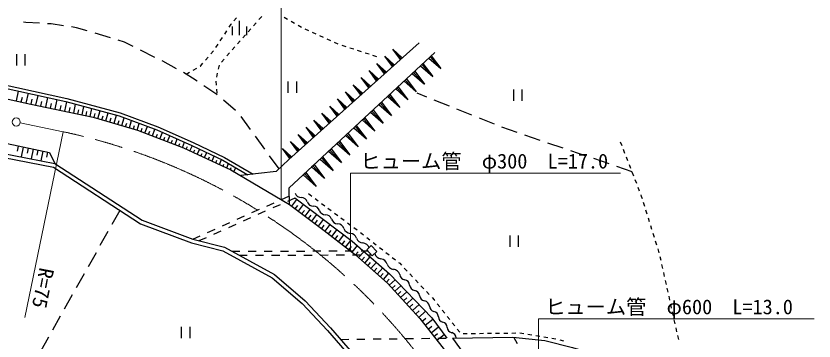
# Model space of a CAD drawing. Units: millimetres, scale not verified. Extents: x 40000 to 680000, y 20000 to 380000.
# Drawn here: x 464474 to 563107, y 273880 to 314064 of the extents above; entities that cross this region are included whole.
import ezdxf
from ezdxf.enums import TextEntityAlignment as Align

# ---------------------------------------------------------------- set-up
doc = ezdxf.new("R2010")
doc.units = ezdxf.units.MM
doc.header["$LTSCALE"] = 1000
doc.linetypes.add('CHAIN', pattern=[18.5, 12, -1.5, 3.5, -1.5])
for name, color, linetype, lineweight in [('M-BGD', 7, 'Continuous', 25), ('M-BMK', 2, 'CHAIN', 13), ('M-BMK-SRVR', 3, 'Continuous', 13), ('M-STR-HTXT', 7, 'Continuous', 13)]:
    doc.layers.add(name, color=color, linetype=linetype, lineweight=lineweight)
doc.styles.add('ＭＳ ゴシック', font='')
doc.styles.get('ＭＳ ゴシック').set_extended_font_data('MS Gothic')

msp = doc.modelspace()

# ---------------------------------------------------------------- linework, layer by layer
at = {"layer": 'M-BGD'}
for p, q in [((491418, 313457), (491743, 313837)), ((494842, 313984), (494510, 313610)), ((498035, 313644), (497602, 313894)), ((465679, 313241), (465398, 313310)), ((467387, 313156), (465679, 313241)), ((468837, 313083), (468386, 313106)), ((470368, 312851), (468837, 313083)), ((471956, 312610), (471357, 312701)), ((490816, 312661), (491066, 313046)), ((491066, 313046), (491093, 313077)), ((491238, 311710), (491238, 312760)), ((492113, 311710), (492113, 313460)), ((492988, 311710), (492988, 312760)), ((494179, 313235), (493847, 312861)), ((498900, 313143), (498467, 313394)), ((499751, 312651), (499333, 312893)), ((473291, 312209), (471956, 312610)), ((476164, 311347), (474249, 311922)), ((490271, 311823), (490543, 312242)), ((492853, 311738), (492521, 311364)), ((493516, 312487), (493184, 312112)), ((499767, 312644), (499751, 312651)), ((500676, 312229), (500221, 312436)), ((501586, 311813), (501131, 312021)), ((477878, 310833), (477122, 311060)), ((478961, 310292), (477878, 310833)), ((489726, 310984), (489998, 311404)), ((492190, 310989), (491858, 310615)), ((502495, 311397), (502040, 311605)), ((503405, 310982), (502950, 311190)), ((504314, 310566), (503860, 310774)), ((481644, 308950), (479856, 309844)), ((488561, 309364), (488888, 309742)), ((489181, 310146), (489453, 310565)), ((491527, 310241), (491195, 309867)), ((505265, 310255), (504789, 310410)), ((506216, 309946), (505740, 310101)), ((507167, 309637), (506691, 309792)), ((512098, 308783), (511045, 309959)), ((512215, 308888), (511045, 309959)), ((511980, 308678), (511045, 309959)), ((464526, 309352), (464526, 307952)), ((465576, 309352), (465576, 307952)), ((487908, 308607), (488234, 308985)), ((490201, 308744), (489869, 308369)), ((490864, 309492), (490532, 309118)), ((508118, 309328), (507642, 309483)), ((509069, 309019), (508593, 309173)), ((511117, 307905), (510067, 309078)), ((511235, 308010), (510067, 309078)), ((511000, 307800), (510067, 309078)), ((512215, 308888), (511980, 308678)), ((515509, 308862), (515798, 309131)), ((515509, 308862), (516995, 307553)), ((515654, 308996), (516995, 307553)), ((515798, 309131), (516995, 307553)), ((482616, 308464), (482539, 308503)), ((484295, 307546), (482616, 308464)), ((487247, 307858), (487276, 307874)), ((487276, 307874), (487581, 308228)), ((489582, 307972), (489468, 307485)), ((510138, 307028), (509091, 308198)), ((510255, 307133), (509091, 308198)), ((510021, 306923), (509091, 308198)), ((511235, 308010), (511000, 307800)), ((514485, 307911), (514776, 308181)), ((514485, 307911), (515979, 306594)), ((514631, 308046), (515979, 306594)), ((514776, 308181), (515979, 306594)), ((485499, 306887), (485172, 307066)), ((485499, 306887), (485936, 307130)), ((486287, 306372), (485499, 306887)), ((486373, 307373), (486810, 307615)), ((489354, 306998), (489240, 306512)), ((509159, 306152), (508115, 307318)), ((509276, 306256), (508115, 307318)), ((509042, 306047), (508115, 307318)), ((510255, 307133), (510021, 306923)), ((513460, 306959), (513752, 307230)), ((513460, 306959), (514962, 305633)), ((513606, 307094), (514962, 305633)), ((513752, 307230), (514962, 305633)), ((486857, 305990), (486287, 306372)), ((489183, 306020), (489215, 305521)), ((498094, 305981), (498094, 304581)), ((499144, 305981), (499144, 304581)), ((508181, 305276), (507139, 306439)), ((508297, 305380), (507139, 306439)), ((508064, 305172), (507139, 306439)), ((509276, 306256), (509042, 306047)), ((512432, 306004), (512726, 306277)), ((512432, 306004), (513944, 304671)), ((512579, 306141), (513944, 304671)), ((512726, 306277), (513944, 304671)), ((489289, 304360), (487688, 305433)), ((489247, 305022), (489279, 304523)), ((507203, 304401), (506165, 305560)), ((507319, 304504), (506165, 305560)), ((507087, 304297), (506165, 305560)), ((508297, 305380), (508064, 305172)), ((511403, 305048), (511698, 305323)), ((511403, 305048), (512924, 303707)), ((511551, 305186), (512924, 303707)), ((511698, 305323), (512924, 303707)), ((525945, 304955), (525945, 303555)), ((526995, 304955), (526995, 303555)), ((464521, 303564), (464790, 304776)), ((465129, 303429), (465263, 304037)), ((465736, 303295), (466005, 304509)), ((466946, 303035), (467199, 304247)), ((468146, 302784), (468397, 303984)), ((489344, 304313), (489289, 304360)), ((505250, 302652), (504217, 303805)), ((505365, 302755), (504217, 303805)), ((505135, 302549), (504217, 303805)), ((506226, 303526), (505191, 304682)), ((506342, 303629), (505191, 304682)), ((506110, 303422), (505191, 304682)), ((507319, 304504), (507087, 304297)), ((510372, 304091), (510669, 304367)), ((510372, 304091), (511902, 302742)), ((510521, 304229), (511902, 302742)), ((510669, 304367), (511902, 302742)), ((515246, 304030), (514044, 304508)), ((466340, 303161), (466467, 303767)), ((467546, 302909), (467672, 303509)), ((468740, 302660), (468864, 303254)), ((469334, 302536), (469582, 303724)), ((469919, 302414), (470041, 303000)), ((470505, 302292), (470749, 303463)), ((471611, 302061), (471842, 303168)), ((472656, 301843), (472874, 302888)), ((491623, 302362), (490104, 303663)), ((504274, 301778), (503245, 302928)), ((504389, 301881), (503245, 302928)), ((504159, 301675), (503245, 302928)), ((506342, 303629), (506110, 303422)), ((509339, 303132), (509638, 303409)), ((509339, 303132), (510878, 301775)), ((509489, 303271), (510878, 301775)), ((509638, 303409), (510878, 301775)), ((518034, 302921), (516176, 303660)), ((471058, 302177), (471173, 302730)), ((472134, 301952), (472243, 302475)), ((473150, 301740), (473253, 302234)), ((473644, 301637), (473850, 302625)), ((474131, 301526), (474272, 302005)), ((474611, 301385), (474892, 302343)), ((475590, 301099), (475877, 302077)), ((503299, 300905), (502273, 302052)), ((503414, 301008), (502273, 302052)), ((503185, 300803), (502273, 302052)), ((504389, 301881), (504159, 301675)), ((505365, 302755), (505135, 302549)), ((508305, 302171), (508606, 302450)), ((508305, 302171), (509852, 300806)), ((508455, 302311), (509852, 300806)), ((508606, 302450), (509852, 300806)), ((520822, 301813), (518963, 302552)), ((475101, 301242), (475244, 301731)), ((476090, 300952), (476236, 301452)), ((476590, 300806), (476882, 301806)), ((477070, 300665), (477211, 301145)), ((477550, 300525), (477831, 301485)), ((478510, 300244), (478770, 301133)), ((493471, 300014), (492298, 301634)), ((502325, 300033), (501301, 301176)), ((502439, 300135), (501301, 301176)), ((502211, 299931), (501301, 301176)), ((503414, 301008), (503185, 300803)), ((507268, 301208), (507571, 301489)), ((507268, 301208), (508825, 299836)), ((507420, 301349), (508825, 299836)), ((507571, 301489), (508825, 299836)), ((523609, 300704), (521751, 301443)), ((478030, 300384), (478160, 300829)), ((478990, 300103), (479109, 300512)), ((479470, 299963), (479709, 300781)), ((479937, 299786), (480091, 300186)), ((480404, 299607), (480711, 300405)), ((481337, 299247), (481648, 300054)), ((501351, 299161), (500331, 300301)), ((501465, 299263), (500331, 300301)), ((501237, 299059), (500331, 300301)), ((502439, 300135), (502211, 299931)), ((506231, 300244), (506535, 300527)), ((506231, 300244), (507796, 298864)), ((506383, 300386), (507796, 298864)), ((506535, 300527), (507796, 298864)), ((525454, 299971), (524539, 300335)), ((526415, 299644), (525454, 299971)), ((480871, 299427), (481026, 299830)), ((481804, 299068), (481953, 299456)), ((482270, 298888), (482569, 299664)), ((482737, 298709), (482878, 299075)), ((483204, 298529), (483486, 299262)), ((484137, 298170), (484403, 298860)), ((495231, 297584), (494058, 299204)), ((500378, 298290), (499361, 299427)), ((500492, 298392), (499361, 299427)), ((500265, 298188), (499361, 299427)), ((501465, 299263), (501237, 299059)), ((505191, 299279), (505497, 299563)), ((505191, 299279), (506765, 297890)), ((505344, 299421), (506765, 297890)), ((505497, 299563), (506765, 297890)), ((529255, 298678), (527362, 299322)), ((464766, 297985), (464634, 297367)), ((483670, 298349), (483803, 298694)), ((484603, 297990), (484728, 298314)), ((485070, 297810), (485319, 298458)), ((485527, 297608), (485675, 297927)), ((485981, 297398), (486276, 298036)), ((499406, 297420), (498391, 298553)), ((499519, 297521), (498391, 298553)), ((499293, 297318), (498391, 298553)), ((500492, 298392), (500265, 298188)), ((504149, 298311), (504457, 298597)), ((504149, 298311), (505733, 296915)), ((504303, 298454), (505733, 296915)), ((504457, 298597), (505733, 296915)), ((532095, 297712), (530202, 298356)), ((539377, 298005), (539196, 298471)), ((465384, 297853), (465125, 296639)), ((465991, 297724), (465862, 297117)), ((466598, 297595), (466345, 296401)), ((467196, 297468), (467069, 296871)), ((467793, 297341), (467543, 296167)), ((468380, 297216), (468255, 296629)), ((486434, 297187), (486580, 297501)), ((486888, 296977), (487178, 297604)), ((487342, 296767), (487484, 297075)), ((487795, 296557), (488080, 297172)), ((498434, 296550), (497422, 297680)), ((498547, 296651), (497422, 297680)), ((498321, 296449), (497422, 297680)), ((499519, 297521), (499293, 297318)), ((503106, 297343), (503416, 297630)), ((503106, 297343), (504699, 295938)), ((503261, 297486), (504699, 295938)), ((503416, 297630), (504699, 295938)), ((534935, 296746), (533042, 297390)), ((539739, 297073), (539558, 297539)), ((488249, 296346), (488389, 296648)), ((488703, 296136), (488982, 296740)), ((489156, 295926), (489293, 296222)), ((489610, 295716), (489884, 296308)), ((496990, 295155), (495817, 296774)), ((498547, 296651), (498321, 296449)), ((502061, 296372), (502373, 296661)), ((502061, 296372), (503663, 294960)), ((502217, 296517), (503663, 294960)), ((502373, 296661), (503663, 294960)), ((537776, 295780), (535882, 296424)), ((540101, 296141), (539920, 296607)), ((490063, 295505), (490183, 295764)), ((490517, 295295), (490757, 295812)), ((490971, 295085), (491078, 295317)), ((491404, 294836), (491664, 295276)), ((501014, 295400), (501328, 295691)), ((501014, 295400), (502625, 293979)), ((501171, 295545), (502625, 293979)), ((501328, 295691), (502625, 293979)), ((540616, 294814), (538722, 295458)), ((540463, 295209), (540282, 295675)), ((499966, 294426), (500281, 294718)), ((499966, 294426), (501586, 292998)), ((500123, 294572), (501586, 292998)), ((500281, 294718), (501586, 292998)), ((540825, 294277), (540644, 294743)), ((541187, 293344), (541006, 293810)), ((500633, 292098), (501034, 291798)), ((541549, 292412), (541368, 292878)), ((495468, 290570), (496381, 290978)), ((497294, 291386), (498207, 291794)), ((498069, 291185), (498982, 291593)), ((498587, 290549), (499200, 291366)), ((501434, 291499), (501835, 291200)), ((541800, 291764), (541730, 291946)), ((541891, 291473), (541800, 291764)), ((542188, 290518), (542040, 290996)), ((477307, 290034), (476327, 288290)), ((493641, 289754), (494554, 290162)), ((496243, 290369), (497156, 290777)), ((498995, 290242), (499303, 290650)), ((499404, 289934), (500019, 290752)), ((499813, 289627), (500121, 290036)), ((500222, 289319), (500838, 290138)), ((502235, 290900), (502636, 290601)), ((503036, 290302), (503437, 290002)), ((542485, 289564), (542337, 290041)), ((491815, 288939), (492728, 289347)), ((492591, 288737), (493504, 289145)), ((494417, 289553), (495330, 289961)), ((500632, 289011), (500940, 289421)), ((501042, 288703), (501658, 289523)), ((503837, 289703), (504238, 289404)), ((504638, 289104), (505039, 288805)), ((542783, 288609), (542634, 289086)), ((489989, 288123), (490902, 288531)), ((490765, 287922), (491678, 288329)), ((501452, 288395), (501760, 288805)), ((501862, 288087), (502478, 288907)), ((502274, 287777), (502583, 288189)), ((502684, 287466), (503317, 288278)), ((505439, 288506), (505839, 288206)), ((543080, 287654), (542931, 288131)), ((475837, 287419), (474857, 285675)), ((488163, 287307), (489076, 287715)), ((488939, 287106), (489852, 287514)), ((503098, 287143), (503420, 287557)), ((503512, 286820), (504157, 287648)), ((506240, 287907), (506640, 287608)), ((507041, 287308), (507239, 287160)), ((507239, 287160), (507438, 287004)), ((543377, 286699), (543229, 287177)), ((486337, 286491), (487250, 286899)), ((487112, 286290), (488025, 286698)), ((503933, 286491), (504262, 286913)), ((504355, 286163), (505013, 287006)), ((504785, 285828), (505120, 286257)), ((505215, 285493), (505885, 286352)), ((507831, 286695), (508224, 286386)), ((508617, 286077), (509010, 285768)), ((525506, 286924), (525506, 285524)), ((526556, 286924), (526556, 285524)), ((543674, 285744), (543526, 286222)), ((505626, 285172), (505947, 285583)), ((506037, 284851), (506679, 285674)), ((509404, 285459), (509797, 285151)), ((543972, 284790), (543823, 285267)), ((474367, 284804), (473387, 283060)), ((491157, 284973), (492157, 284977)), ((492065, 284477), (493065, 284481)), ((493157, 284981), (494157, 284985)), ((494065, 284484), (495065, 284488)), ((495157, 284989), (496157, 284994)), ((496065, 284492), (497065, 284496)), ((497157, 284998), (498157, 285002)), ((498065, 284500), (499065, 284503)), ((499157, 285006), (500157, 285010)), ((500065, 284507), (501065, 284511)), ((501157, 285014), (502157, 285018)), ((502065, 284515), (503065, 284519)), ((503157, 285022), (504157, 285026)), ((504065, 284523), (505065, 284526)), ((505157, 285030), (506157, 285034)), ((506065, 284530), (507065, 284534)), ((506437, 284538), (506774, 284918)), ((506817, 284202), (507490, 284962)), ((507157, 285038), (507929, 285041)), ((507199, 283864), (507537, 284245)), ((507580, 283526), (508256, 284289)), ((508065, 284538), (508395, 284539)), ((510190, 284842), (510583, 284533)), ((510976, 284224), (511369, 283915)), ((544198, 283816), (544089, 284304)), ((507964, 283186), (508303, 283569)), ((508347, 282847), (509026, 283613)), ((511762, 283606), (511909, 283491)), ((511909, 283491), (512124, 283262)), ((544417, 282840), (544308, 283328)), ((472897, 282188), (471917, 280445)), ((508732, 282506), (509073, 282891)), ((509117, 282165), (509799, 282935)), ((509504, 281822), (509847, 282209)), ((509891, 281480), (510576, 282253)), ((512467, 282898), (512809, 282534)), ((513152, 282170), (513495, 281806)), ((544636, 281864), (544526, 282352)), ((510265, 281148), (510594, 281520)), ((510615, 280792), (511350, 281461)), ((513837, 281442), (514180, 281078)), ((544855, 280889), (544745, 281376)), ((510959, 280414), (511337, 280758)), ((511303, 280036), (512059, 280724)), ((514523, 280714), (514865, 280350)), ((545073, 279913), (544964, 280401)), ((471427, 279573), (470447, 277830)), ((511657, 279647), (512045, 280001)), ((512010, 279258), (512788, 279966)), ((512374, 278858), (512774, 279222)), ((512738, 278458), (513538, 279186)), ((515208, 279986), (515551, 279621)), ((515893, 279257), (516179, 278954)), ((545292, 278937), (545183, 279425)), ((513113, 278047), (513524, 278421)), ((513487, 277635), (514310, 278384)), ((516179, 278954), (516231, 278888)), ((516540, 278496), (516850, 278103)), ((545511, 277961), (545401, 278449)), ((513872, 277212), (514296, 277597)), ((514258, 276788), (515104, 277559)), ((517159, 277710), (517468, 277318)), ((545729, 276985), (545620, 277473)), ((469957, 276958), (468977, 275214)), ((514649, 276313), (515132, 276696)), ((515031, 275830), (515997, 276595)), ((517778, 276925), (518087, 276532)), ((545948, 276010), (545839, 276497)), ((484901, 275637), (484901, 274237)), ((485951, 275637), (485951, 274237)), ((515401, 275364), (515868, 275733)), ((515771, 274897), (516704, 275636)), ((518397, 276139), (518706, 275747)), ((519016, 275354), (519325, 274961)), ((546167, 275034), (546057, 275522)), ((468487, 274343), (467507, 272599)), ((514606, 274207), (515606, 274219)), ((516128, 274445), (516579, 274803)), ((516485, 273994), (517388, 274709)), ((516606, 274231), (517606, 274243)), ((519749, 274808), (520249, 274813)), ((520749, 274819), (521249, 274824)), ((521749, 274830), (522249, 274835)), ((522749, 274840), (523249, 274846)), ((523749, 274851), (524249, 274857)), ((524749, 274862), (525249, 274867)), ((525749, 274873), (526249, 274878)), ((526472, 273525), (526029, 274269)), ((526749, 274884), (526752, 274884)), ((526752, 274884), (527242, 274802)), ((527735, 274720), (528229, 274638)), ((528722, 274555), (529215, 274473)), ((529708, 274391), (530201, 274309)), ((530695, 274227), (531188, 274144)), ((546386, 274058), (546276, 274546)), ((504607, 274087), (505607, 274099)), ((506607, 274111), (507607, 274123)), ((508607, 274135), (509606, 274147)), ((510606, 274159), (511606, 274171)), ((512606, 274183), (513606, 274195)), ((531676, 274040), (532156, 273902))]:
    msp.add_line(p, q, dxfattribs=at)
for points in [[(387821, 311746), (395075, 310324), (404564, 308179), (411718, 306544), (469101, 295354), (479856, 288381), (486186, 286014), (490046, 285012), (496137, 281679), (499861, 278506), (502989, 275193), (506988, 270570), (511746, 261846), (513463, 257733), (522414, 247047), (526436, 235291)], [(387918, 312236), (395178, 310814), (404675, 308667), (411822, 307033), (469292, 295826), (480082, 288830), (486337, 286491), (490231, 285480), (496422, 282093), (500206, 278869), (503360, 275528), (507402, 270856), (512197, 262063), (513895, 257996), (522857, 247297), (526828, 235690)], [(514285, 310741), (498195, 296335), (496646, 294817), (492265, 294328)], [(440089, 310198), (470653, 303489), (477220, 301714), (481864, 299973), (486217, 298064), (490050, 296229), (493110, 294422)], [(440175, 310588), (470749, 303877), (477343, 302095), (482015, 300343), (486384, 298428), (490238, 296582), (493772, 294496)], [(498282, 290778), (498229, 292813), (516244, 309544)], [(411618, 307079), (414340, 308707), (468612, 297167), (469292, 295826)], [(454945, 305689), (466303, 303169), (474017, 301559), (479514, 299950), (485193, 297763), (491024, 295060), (498282, 290778), (502564, 287559), (506421, 284552), (510399, 281030), (514378, 276656), (517263, 273012), (520117, 268882), (522942, 263901), (525584, 258860), (527406, 254547), (529805, 255702), (530321, 254305), (527892, 253120), (532866, 238947), (535314, 240644), (536025, 238907), (533544, 237276), (533632, 236860)], [(498929, 291569), (506030, 286243), (510649, 282189), (515884, 276748), (517730, 274245)], [(518413, 274253), (525881, 274351), (529852, 273954), (533263, 273066), (542957, 270239), (546018, 269048)], [(518413, 274253), (521866, 269445), (524094, 265892), (525748, 262705), (527406, 258935), (528817, 255226)]]:
    msp.add_lwpolyline(points, dxfattribs=at)
msp.add_lwpolyline([(507830, 285148), (508510, 284414), (509073, 284937), (508393, 285670)], close=True, dxfattribs=at)
for centre, radius, start, end in [((499729, 292387), 772, 198.17606, 270.80898), ((499750, 290843), 772, 18.17606, 90.80898), ((501218, 291324), 772, 198.17606, 270.80898), ((501240, 289780), 772, 18.17606, 90.80898), ((502707, 290262), 772, 198.17606, 270.80898), ((502729, 288718), 772, 18.17606, 90.80898), ((504285, 289234), 867, 198.54557, 266.94797), ((504192, 287502), 867, 18.54557, 86.94797), ((505837, 288054), 867, 198.54557, 266.94797), ((505745, 286321), 867, 18.54557, 86.94797), ((507390, 286873), 867, 198.54557, 266.94797), ((507297, 285141), 867, 18.54557, 86.94797), ((509696, 284963), 927, 196.95636, 263.07093), ((509473, 283123), 927, 16.95636, 83.07093), ((511246, 283663), 927, 196.95636, 263.07093), ((511022, 281824), 927, 16.95636, 83.07093), ((512642, 282172), 738, 186.05391, 260.40876), ((512396, 280716), 738, 6.05391, 80.40876), ((513864, 280872), 738, 186.05391, 260.40876), ((513618, 279416), 738, 6.05391, 80.40876), ((515086, 279572), 738, 186.05391, 260.40876), ((514840, 278117), 738, 6.05391, 80.40876), ((516261, 278212), 687, 181.45264, 258.64264), ((515990, 276865), 687, 1.45264, 78.64264), ((517363, 276900), 687, 181.45264, 258.64264), ((517093, 275554), 687, 1.45264, 78.64264), ((518466, 275588), 687, 181.45264, 258.64264), ((518195, 274242), 687, 1.45264, 78.64264)]:
    msp.add_arc(centre, radius, start, end, dxfattribs=at)
at = {"layer": 'M-BMK'}
msp.add_line((464994, 300852), (470316, 299752), dxfattribs=at)
msp.add_arc((454523, 226008), 75416, 19.74751, 77.91194, dxfattribs=at)
at = {"layer": 'M-BMK-SRVR'}
msp.add_circle((464505, 300953), 500, dxfattribs=at)
at = {"layer": 'M-STR-HTXT'}
msp.add_line((470316, 299752), (465577, 276808), dxfattribs=at)
for points in [[(497270, 291375), (497270, 318127), (529971, 318127)], [(505805, 285032), (505805, 294651), (539206, 294651)], [(529047, 252336), (529047, 276641), (563107, 276641)]]:
    msp.add_lwpolyline(points, dxfattribs=at)

# ---------------------------------------------------------------- texts
at = {"layer": 'M-STR-HTXT', "style": 'ＭＳ ゴシック'}
for s, p in [('ヒューム管\u3000φ300  L=17.0', (522349, 294651)), ('ヒューム管\u3000φ600  L=13.0', (545189, 276641))]:
    msp.add_text(s, height=1833, dxfattribs=at).set_placement(p, align=Align.BOTTOM_CENTER)
msp.add_text('R=75', height=1833, rotation=258.921, dxfattribs=at).set_placement((466383, 280709), align=Align.BOTTOM_CENTER)

doc.saveas('drawing.dxf')
